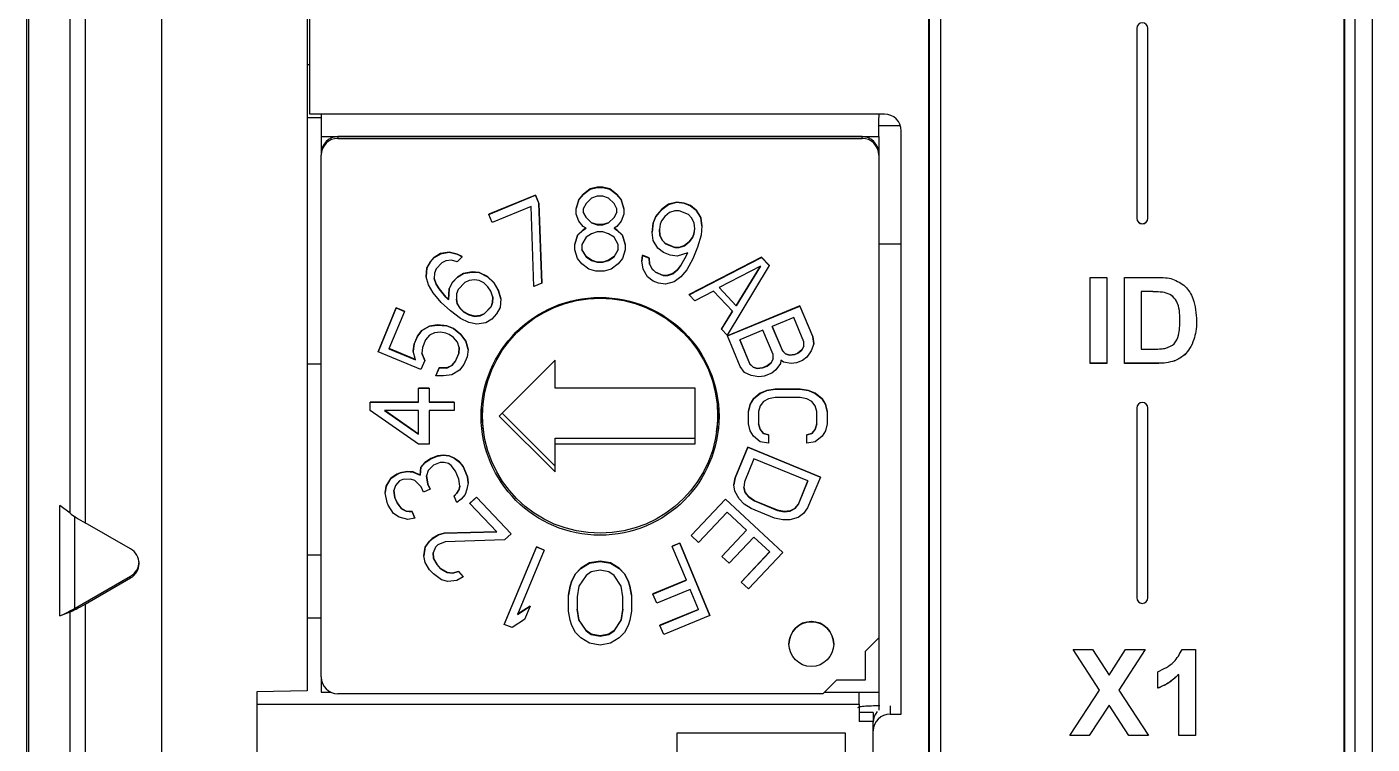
# Model space of a CAD drawing. Header units: millimetres. Extents: x 195 to 222, y 165 to 271.
# Drawn here: x 196.59 to 220.59, y 207.84 to 220.64 of the extents above; entities that cross this region are included whole.
import ezdxf

# ---------------------------------------------------------------- set-up
doc = ezdxf.new("R2010")
doc.units = ezdxf.units.MM

msp = doc.modelspace()

# ---------------------------------------------------------------- linework, layer by layer
at = {"color": 7, "linetype": 'Continuous', "lineweight": 25}
for p, q in [((196.589, 169.912), (196.589, 235.633)), ((196.617, 235.622), (196.617, 169.901)), ((197.358, 211.958), (197.358, 235.483)), ((197.63, 235.468), (197.63, 211.786)), ((198.989, 235.468), (198.989, 167.469)), ((220.289, 169.699), (220.289, 234.279)), ((220.589, 234.305), (220.589, 169.725)), ((212.682, 168.643), (212.682, 233.559)), ((212.689, 233.587), (212.689, 168.685)), ((212.889, 233.561), (212.889, 168.908)), ((220.089, 169.107), (220.089, 233.561)), ((220.096, 233.559), (220.096, 168.743)), ((201.589, 232.318), (201.589, 208.789)), ((201.639, 219.082), (201.639, 221.922)), ((216.389, 220.61), (216.389, 217.223)), ((216.589, 217.223), (216.589, 220.61)), ((201.589, 219.967), (201.639, 219.967)), ((201.589, 219.019), (201.839, 219.019)), ((211.889, 219.082), (201.639, 219.082)), ((201.839, 219.082), (201.839, 218.68)), ((211.789, 219.082), (211.789, 219.019)), ((211.789, 218.68), (211.789, 219.014)), ((201.839, 218.68), (211.789, 218.68)), ((201.839, 218.68), (201.839, 218.381)), ((211.489, 218.68), (202.139, 218.68)), ((202.139, 218.68), (202.139, 218.649)), ((202.139, 218.649), (211.489, 218.649)), ((211.489, 218.649), (211.489, 218.68)), ((211.789, 218.68), (211.789, 218.381)), ((212.189, 208.373), (212.189, 218.784)), ((201.839, 218.381), (201.839, 218.35)), ((201.839, 209.036), (201.839, 218.35)), ((211.789, 218.381), (211.789, 218.35)), ((211.789, 218.35), (211.789, 209.733)), ((206.639, 217.746), (206.514, 217.65)), ((206.514, 217.648), (206.639, 217.743)), ((206.764, 217.777), (206.639, 217.746)), ((206.639, 217.743), (206.764, 217.775)), ((206.639, 217.743), (206.639, 217.746)), ((206.764, 217.775), (206.764, 217.777)), ((206.864, 217.777), (206.764, 217.777)), ((206.764, 217.775), (206.864, 217.775)), ((206.864, 217.775), (206.864, 217.777)), ((206.989, 217.746), (206.864, 217.777)), ((206.864, 217.775), (206.989, 217.743)), ((206.989, 217.743), (206.989, 217.746)), ((207.114, 217.65), (206.989, 217.746)), ((206.989, 217.743), (207.114, 217.648)), ((205.661, 217.638), (204.829, 217.295)), ((204.829, 217.292), (205.661, 217.636)), ((205.661, 217.636), (205.661, 217.638)), ((205.722, 217.491), (205.661, 217.638)), ((205.661, 217.636), (205.722, 217.489)), ((205.722, 217.491), (205.722, 217.489)), ((205.773, 216.067), (205.722, 217.491)), ((205.722, 217.489), (205.773, 216.064)), ((206.439, 217.555), (206.389, 217.396)), ((206.389, 217.393), (206.439, 217.552)), ((206.514, 217.65), (206.439, 217.555)), ((206.439, 217.552), (206.514, 217.648)), ((206.439, 217.552), (206.439, 217.555)), ((206.514, 217.648), (206.514, 217.65)), ((206.564, 217.489), (206.514, 217.393)), ((206.664, 217.584), (206.564, 217.489)), ((206.764, 217.616), (206.664, 217.584)), ((206.864, 217.616), (206.764, 217.616)), ((206.964, 217.584), (206.864, 217.616)), ((207.064, 217.489), (206.964, 217.584)), ((207.114, 217.393), (207.064, 217.489)), ((207.114, 217.648), (207.114, 217.65)), ((207.189, 217.555), (207.114, 217.65)), ((207.114, 217.648), (207.189, 217.552)), ((207.189, 217.552), (207.189, 217.555)), ((207.239, 217.396), (207.189, 217.555)), ((207.189, 217.552), (207.239, 217.393)), ((208.034, 217.473), (207.916, 217.384)), ((207.916, 217.381), (208.034, 217.47)), ((208.186, 217.513), (208.034, 217.473)), ((208.034, 217.47), (208.186, 217.511)), ((208.034, 217.47), (208.034, 217.473)), ((208.186, 217.511), (208.186, 217.513)), ((208.314, 217.495), (208.186, 217.513)), ((208.186, 217.511), (208.314, 217.493)), ((208.314, 217.493), (208.314, 217.495)), ((208.429, 217.448), (208.314, 217.495)), ((208.314, 217.493), (208.429, 217.445)), ((208.429, 217.445), (208.429, 217.448)), ((208.532, 217.37), (208.429, 217.448)), ((208.429, 217.445), (208.532, 217.368)), ((204.829, 217.292), (204.829, 217.295)), ((204.89, 217.146), (204.829, 217.292)), ((205.583, 217.431), (204.89, 217.146)), ((205.634, 216.007), (205.583, 217.431)), ((206.389, 217.393), (206.389, 217.396)), ((206.389, 217.298), (206.389, 217.393)), ((206.439, 217.171), (206.389, 217.298)), ((206.514, 217.393), (206.514, 217.33)), ((206.564, 217.237), (206.514, 217.332)), ((206.514, 217.33), (206.564, 217.234)), ((206.564, 217.234), (206.564, 217.237)), ((206.664, 217.142), (206.564, 217.237)), ((206.564, 217.234), (206.664, 217.139)), ((207.064, 217.237), (206.964, 217.142)), ((206.964, 217.139), (207.064, 217.234)), ((207.114, 217.332), (207.064, 217.237)), ((207.064, 217.234), (207.114, 217.33)), ((207.064, 217.234), (207.064, 217.237)), ((207.114, 217.33), (207.114, 217.393)), ((207.239, 217.298), (207.189, 217.171)), ((207.239, 217.393), (207.239, 217.396)), ((207.239, 217.393), (207.239, 217.298)), ((207.808, 217.256), (207.76, 217.139)), ((207.76, 217.136), (207.808, 217.254)), ((207.916, 217.384), (207.808, 217.256)), ((207.808, 217.254), (207.916, 217.381)), ((207.808, 217.254), (207.808, 217.256)), ((207.971, 217.255), (207.912, 217.177)), ((207.916, 217.381), (207.916, 217.384)), ((208.054, 217.324), (207.971, 217.255)), ((208.148, 217.354), (208.054, 217.324)), ((208.229, 217.355), (208.148, 217.354)), ((208.391, 217.289), (208.229, 217.355)), ((208.448, 217.231), (208.391, 217.289)), ((208.493, 217.143), (208.448, 217.231)), ((208.532, 217.368), (208.532, 217.37)), ((208.611, 217.235), (208.532, 217.37)), ((208.532, 217.368), (208.611, 217.232)), ((208.611, 217.232), (208.611, 217.235)), ((208.632, 217.089), (208.611, 217.235)), ((208.611, 217.232), (208.632, 217.086)), ((206.514, 217.014), (206.414, 216.919)), ((206.414, 216.916), (206.514, 217.012)), ((206.514, 217.075), (206.439, 217.171)), ((206.564, 217.044), (206.514, 217.075)), ((206.562, 217.045), (206.514, 217.014)), ((206.514, 217.012), (206.564, 217.044)), ((206.514, 217.012), (206.514, 217.014)), ((206.664, 217.139), (206.664, 217.142)), ((206.764, 217.11), (206.664, 217.142)), ((206.664, 217.139), (206.764, 217.107)), ((206.764, 216.98), (206.664, 216.948)), ((206.764, 217.107), (206.764, 217.11)), ((206.864, 217.11), (206.764, 217.11)), ((206.764, 217.107), (206.864, 217.107)), ((206.864, 216.98), (206.764, 216.98)), ((206.964, 217.142), (206.864, 217.11)), ((206.864, 217.107), (206.964, 217.139)), ((206.864, 217.107), (206.864, 217.11)), ((206.964, 216.948), (206.864, 216.98)), ((206.964, 217.139), (206.964, 217.142)), ((207.114, 217.075), (207.064, 217.044)), ((207.064, 217.044), (207.114, 217.012)), ((207.114, 217.014), (207.066, 217.045)), ((207.189, 217.171), (207.114, 217.075)), ((207.114, 217.012), (207.114, 217.014)), ((207.214, 216.919), (207.114, 217.014)), ((207.114, 217.012), (207.214, 216.916)), ((207.76, 217.139), (207.745, 216.973)), ((207.745, 216.97), (207.76, 217.136)), ((207.745, 216.97), (207.745, 216.973)), ((207.765, 216.824), (207.745, 216.97)), ((207.76, 217.136), (207.76, 217.139)), ((207.887, 217.118), (207.874, 217.02)), ((207.883, 216.916), (207.874, 217.021)), ((207.874, 217.02), (207.883, 216.913)), ((207.912, 217.177), (207.887, 217.118)), ((208.502, 217.038), (208.489, 216.941)), ((208.489, 216.938), (208.503, 217.036)), ((208.503, 217.036), (208.493, 217.143)), ((208.632, 217.086), (208.617, 216.92)), ((208.632, 217.086), (208.632, 217.089)), ((206.414, 216.919), (206.364, 216.76)), ((206.364, 216.757), (206.414, 216.916)), ((206.364, 216.757), (206.364, 216.76)), ((206.364, 216.662), (206.364, 216.757)), ((206.414, 216.916), (206.414, 216.919)), ((206.564, 216.885), (206.489, 216.757)), ((206.489, 216.757), (206.489, 216.662)), ((206.664, 216.948), (206.564, 216.885)), ((207.064, 216.885), (206.964, 216.948)), ((207.139, 216.757), (207.064, 216.885)), ((207.139, 216.662), (207.139, 216.757)), ((207.214, 216.916), (207.214, 216.919)), ((207.264, 216.76), (207.214, 216.919)), ((207.214, 216.916), (207.264, 216.757)), ((207.264, 216.757), (207.264, 216.76)), ((207.264, 216.757), (207.264, 216.662)), ((207.844, 216.688), (207.765, 216.824)), ((207.883, 216.913), (207.883, 216.916)), ((207.928, 216.828), (207.883, 216.916)), ((207.883, 216.913), (207.928, 216.826)), ((207.928, 216.826), (207.928, 216.828)), ((207.985, 216.77), (207.928, 216.828)), ((207.928, 216.826), (207.985, 216.768)), ((207.985, 216.768), (207.985, 216.77)), ((208.147, 216.704), (207.985, 216.77)), ((207.985, 216.768), (208.147, 216.701)), ((208.322, 216.735), (208.228, 216.704)), ((208.228, 216.702), (208.322, 216.732)), ((208.405, 216.804), (208.322, 216.735)), ((208.322, 216.732), (208.405, 216.801)), ((208.322, 216.732), (208.322, 216.735)), ((208.465, 216.882), (208.405, 216.804)), ((208.405, 216.801), (208.465, 216.88)), ((208.405, 216.801), (208.405, 216.804)), ((208.489, 216.941), (208.465, 216.882)), ((208.465, 216.88), (208.489, 216.938)), ((208.465, 216.882), (208.465, 216.88)), ((208.489, 216.938), (208.489, 216.941)), ((208.617, 216.92), (208.554, 216.705)), ((203.857, 216.523), (203.788, 216.45)), ((203.788, 216.447), (203.857, 216.52)), ((203.966, 216.592), (203.857, 216.523)), ((203.857, 216.52), (203.966, 216.589)), ((203.857, 216.52), (203.857, 216.523)), ((204.121, 216.617), (203.966, 216.592)), ((203.966, 216.589), (204.121, 216.615)), ((203.966, 216.589), (203.966, 216.592)), ((204.121, 216.615), (204.121, 216.617)), ((204.265, 216.585), (204.121, 216.617)), ((204.121, 216.615), (204.265, 216.582)), ((204.265, 216.582), (204.265, 216.585)), ((204.352, 216.538), (204.265, 216.585)), ((204.265, 216.582), (204.352, 216.535)), ((204.352, 216.535), (204.267, 216.444)), ((204.352, 216.535), (204.352, 216.538)), ((206.414, 216.503), (206.364, 216.662)), ((206.489, 216.408), (206.414, 216.503)), ((206.564, 216.538), (206.489, 216.665)), ((206.489, 216.662), (206.564, 216.535)), ((206.564, 216.535), (206.564, 216.538)), ((206.664, 216.474), (206.564, 216.538)), ((206.564, 216.535), (206.664, 216.471)), ((207.064, 216.538), (206.964, 216.474)), ((206.964, 216.471), (207.064, 216.535)), ((207.139, 216.665), (207.064, 216.538)), ((207.064, 216.535), (207.139, 216.662)), ((207.064, 216.535), (207.064, 216.538)), ((207.214, 216.503), (207.139, 216.408)), ((207.264, 216.662), (207.214, 216.503)), ((207.574, 216.562), (207.56, 216.464)), ((207.56, 216.461), (207.574, 216.559)), ((207.574, 216.562), (207.574, 216.559)), ((207.689, 216.514), (207.574, 216.562)), ((207.574, 216.559), (207.689, 216.511)), ((207.689, 216.511), (207.689, 216.514)), ((207.699, 216.407), (207.689, 216.514)), ((207.689, 216.511), (207.699, 216.404)), ((207.947, 216.611), (207.844, 216.688)), ((208.063, 216.564), (207.947, 216.611)), ((208.19, 216.545), (208.063, 216.564)), ((208.147, 216.701), (208.147, 216.704)), ((208.228, 216.704), (208.147, 216.704)), ((208.147, 216.701), (208.228, 216.702)), ((208.378, 216.606), (208.19, 216.545)), ((208.228, 216.702), (208.228, 216.704)), ((208.353, 216.55), (208.257, 216.383)), ((208.257, 216.38), (208.353, 216.547)), ((208.353, 216.547), (208.378, 216.606)), ((208.377, 216.605), (208.353, 216.55)), ((208.353, 216.547), (208.353, 216.55)), ((208.469, 216.499), (208.36, 216.303)), ((209.698, 216.527), (208.406, 215.86)), ((208.406, 215.858), (209.698, 216.525)), ((208.554, 216.705), (208.469, 216.499)), ((209.698, 216.525), (209.698, 216.527)), ((209.834, 216.383), (209.698, 216.527)), ((209.698, 216.525), (209.834, 216.381)), ((203.726, 216.337), (203.711, 216.181)), ((203.711, 216.179), (203.726, 216.335)), ((203.788, 216.45), (203.726, 216.337)), ((203.726, 216.335), (203.788, 216.447)), ((203.726, 216.335), (203.726, 216.337)), ((203.788, 216.447), (203.788, 216.45)), ((203.86, 216.244), (203.855, 216.146)), ((203.888, 216.32), (203.86, 216.244)), ((203.99, 216.43), (203.888, 216.32)), ((204.065, 216.462), (203.99, 216.43)), ((204.163, 216.473), (204.065, 216.462)), ((204.267, 216.444), (204.163, 216.473)), ((204.378, 216.24), (204.27, 216.171)), ((204.534, 216.266), (204.378, 216.24)), ((204.378, 216.238), (204.534, 216.263)), ((204.378, 216.238), (204.378, 216.24)), ((204.534, 216.263), (204.534, 216.266)), ((204.655, 216.255), (204.534, 216.266)), ((204.534, 216.263), (204.655, 216.253)), ((204.655, 216.255), (204.655, 216.253)), ((204.806, 216.183), (204.655, 216.255)), ((204.655, 216.253), (204.806, 216.18)), ((206.614, 216.312), (206.489, 216.408)), ((206.739, 216.281), (206.614, 216.312)), ((206.664, 216.471), (206.664, 216.474)), ((206.764, 216.442), (206.664, 216.474)), ((206.664, 216.471), (206.764, 216.44)), ((206.889, 216.281), (206.739, 216.281)), ((206.764, 216.442), (206.764, 216.44)), ((206.864, 216.442), (206.764, 216.442)), ((206.764, 216.44), (206.864, 216.44)), ((206.964, 216.474), (206.864, 216.442)), ((206.864, 216.44), (206.964, 216.471)), ((206.864, 216.44), (206.864, 216.442)), ((207.014, 216.312), (206.889, 216.281)), ((206.964, 216.471), (206.964, 216.474)), ((207.139, 216.408), (207.014, 216.312)), ((207.56, 216.461), (207.56, 216.464)), ((207.581, 216.315), (207.56, 216.461)), ((207.659, 216.18), (207.581, 216.315)), ((207.699, 216.404), (207.699, 216.407)), ((207.744, 216.319), (207.699, 216.407)), ((207.699, 216.404), (207.744, 216.317)), ((207.744, 216.317), (207.744, 216.319)), ((207.801, 216.261), (207.744, 216.319)), ((207.744, 216.317), (207.801, 216.259)), ((207.801, 216.259), (207.801, 216.261)), ((207.939, 216.204), (207.801, 216.261)), ((207.801, 216.259), (207.939, 216.202)), ((208.197, 216.304), (208.114, 216.235)), ((208.114, 216.233), (208.197, 216.302)), ((208.257, 216.383), (208.197, 216.304)), ((208.197, 216.302), (208.257, 216.38)), ((208.197, 216.302), (208.197, 216.304)), ((208.36, 216.303), (208.253, 216.175)), ((208.257, 216.38), (208.257, 216.383)), ((209.679, 216.371), (208.94, 215.985)), ((209.834, 216.381), (209.085, 215.138)), ((209.246, 215.661), (209.679, 216.371)), ((209.677, 216.37), (209.246, 215.663)), ((209.834, 216.383), (209.834, 216.381)), ((203.711, 216.179), (203.711, 216.181)), ((203.752, 216.037), (203.711, 216.179)), ((203.835, 215.892), (203.752, 216.037)), ((203.891, 216.047), (203.855, 216.149)), ((203.855, 216.146), (203.891, 216.045)), ((203.891, 216.045), (203.891, 216.047)), ((203.943, 215.964), (203.891, 216.047)), ((203.891, 216.045), (203.943, 215.961)), ((204.184, 216.08), (204.122, 215.968)), ((204.122, 215.965), (204.184, 216.078)), ((204.27, 216.171), (204.184, 216.08)), ((204.184, 216.078), (204.27, 216.169)), ((204.184, 216.078), (204.184, 216.08)), ((204.27, 216.169), (204.378, 216.238)), ((204.27, 216.169), (204.27, 216.171)), ((204.403, 216.078), (204.284, 215.951)), ((204.478, 216.111), (204.403, 216.078)), ((204.576, 216.122), (204.478, 216.111)), ((204.656, 216.115), (204.576, 216.122)), ((204.743, 216.068), (204.656, 216.115)), ((204.813, 216.002), (204.743, 216.068)), ((204.806, 216.18), (204.806, 216.183)), ((204.922, 216.074), (204.806, 216.183)), ((204.806, 216.18), (204.922, 216.072)), ((204.866, 215.919), (204.813, 216.002)), ((204.922, 216.072), (204.922, 216.074)), ((205.004, 215.929), (204.922, 216.074)), ((204.922, 216.072), (205.004, 215.926)), ((205.773, 216.064), (205.634, 216.007)), ((205.773, 216.064), (205.773, 216.067)), ((207.763, 216.102), (207.659, 216.18)), ((207.855, 216.064), (207.763, 216.102)), ((207.983, 216.046), (207.855, 216.064)), ((208.021, 216.205), (207.939, 216.204)), ((207.939, 216.202), (207.939, 216.204)), ((207.939, 216.202), (208.021, 216.202)), ((208.135, 216.087), (207.983, 216.046)), ((208.114, 216.235), (208.021, 216.205)), ((208.021, 216.202), (208.114, 216.233)), ((208.021, 216.202), (208.021, 216.205)), ((208.114, 216.233), (208.114, 216.235)), ((208.253, 216.175), (208.135, 216.087)), ((215.56, 216.168), (215.857, 216.168)), ((215.56, 214.633), (215.56, 216.168)), ((215.857, 216.168), (215.857, 214.633)), ((216.173, 216.168), (216.738, 216.168)), ((216.173, 214.633), (216.173, 216.168)), ((203.981, 215.722), (203.835, 215.892)), ((203.943, 215.961), (203.943, 215.964)), ((204.066, 215.815), (203.943, 215.964)), ((203.943, 215.961), (204.066, 215.813)), ((204.066, 215.813), (204.066, 215.815)), ((204.113, 215.772), (204.066, 215.815)), ((204.066, 215.813), (204.113, 215.769)), ((204.122, 215.968), (204.113, 215.772)), ((204.113, 215.769), (204.122, 215.965)), ((204.113, 215.769), (204.113, 215.772)), ((204.122, 215.965), (204.122, 215.968)), ((204.256, 215.875), (204.251, 215.777)), ((204.263, 215.699), (204.251, 215.779)), ((204.251, 215.777), (204.263, 215.697)), ((204.284, 215.951), (204.256, 215.875)), ((204.902, 215.817), (204.866, 215.919)), ((204.902, 215.818), (204.897, 215.722)), ((204.897, 215.719), (204.902, 215.817)), ((205.004, 215.926), (205.004, 215.929)), ((205.046, 215.788), (205.004, 215.929)), ((205.004, 215.926), (205.046, 215.785)), ((205.046, 215.785), (205.03, 215.629)), ((205.046, 215.785), (205.046, 215.788)), ((208.406, 215.858), (208.406, 215.86)), ((208.508, 215.75), (208.406, 215.858)), ((208.836, 215.922), (208.508, 215.75)), ((209.176, 215.562), (208.836, 215.922)), ((208.94, 215.985), (209.246, 215.661)), ((209.246, 215.663), (208.942, 215.986)), ((216.616, 215.913), (216.469, 215.913)), ((216.616, 215.913), (216.469, 215.913)), ((216.469, 215.913), (216.469, 215.913)), ((216.469, 215.913), (216.469, 214.889)), ((216.616, 215.913), (216.616, 215.913)), ((216.884, 215.899), (216.884, 215.898)), ((203.179, 215.624), (202.854, 214.842)), ((202.854, 214.839), (203.179, 215.622)), ((203.326, 215.561), (203.049, 214.894)), ((203.179, 215.622), (203.179, 215.624)), ((203.326, 215.563), (203.179, 215.624)), ((203.179, 215.622), (203.326, 215.561)), ((203.326, 215.561), (203.326, 215.563)), ((204.144, 215.57), (203.981, 215.722)), ((204.324, 215.436), (204.144, 215.57)), ((204.263, 215.697), (204.263, 215.699)), ((204.316, 215.616), (204.263, 215.699)), ((204.263, 215.697), (204.316, 215.613)), ((204.316, 215.613), (204.316, 215.616)), ((204.386, 215.551), (204.316, 215.616)), ((204.316, 215.613), (204.386, 215.548)), ((204.386, 215.548), (204.386, 215.551)), ((204.473, 215.504), (204.386, 215.551)), ((204.386, 215.548), (204.473, 215.501)), ((204.869, 215.646), (204.749, 215.519)), ((204.749, 215.516), (204.869, 215.643)), ((204.897, 215.722), (204.869, 215.646)), ((204.869, 215.643), (204.897, 215.719)), ((204.869, 215.643), (204.869, 215.646)), ((204.897, 215.719), (204.897, 215.722)), ((205.03, 215.629), (204.968, 215.516)), ((209.175, 215.563), (208.983, 215.248)), ((208.983, 215.246), (209.176, 215.562)), ((210.38, 215.659), (209.087, 215.125)), ((209.087, 215.123), (210.38, 215.657)), ((209.246, 215.661), (209.246, 215.663)), ((210.38, 215.657), (210.38, 215.659)), ((210.608, 215.112), (210.38, 215.659)), ((210.38, 215.657), (210.608, 215.109)), ((203.77, 215.3), (203.633, 215.221)), ((203.633, 215.219), (203.77, 215.297)), ((203.916, 215.32), (203.77, 215.3)), ((203.77, 215.297), (203.916, 215.317)), ((203.77, 215.297), (203.77, 215.3)), ((203.916, 215.317), (203.916, 215.32)), ((204.083, 215.305), (203.916, 215.32)), ((203.916, 215.317), (204.083, 215.303)), ((204.083, 215.303), (204.083, 215.305)), ((204.201, 215.257), (204.083, 215.305)), ((204.083, 215.303), (204.201, 215.254)), ((204.474, 215.363), (204.324, 215.436)), ((204.473, 215.501), (204.473, 215.504)), ((204.577, 215.475), (204.473, 215.504)), ((204.473, 215.501), (204.577, 215.472)), ((204.619, 215.331), (204.474, 215.363)), ((204.675, 215.486), (204.577, 215.475)), ((204.577, 215.472), (204.675, 215.483)), ((204.577, 215.472), (204.577, 215.475)), ((204.774, 215.356), (204.619, 215.331)), ((204.749, 215.519), (204.675, 215.486)), ((204.675, 215.483), (204.749, 215.516)), ((204.675, 215.483), (204.675, 215.486)), ((204.749, 215.516), (204.749, 215.519)), ((204.883, 215.425), (204.774, 215.356)), ((204.968, 215.516), (204.883, 215.425)), ((210.272, 215.452), (209.887, 215.293)), ((209.887, 215.293), (210.067, 214.859)), ((210.067, 214.862), (209.888, 215.293)), ((210.452, 215.018), (210.272, 215.452)), ((217.161, 215.401), (217.161, 215.4)), ((203.556, 215.118), (203.499, 214.98)), ((203.499, 214.978), (203.556, 215.116)), ((203.633, 215.221), (203.556, 215.118)), ((203.556, 215.116), (203.633, 215.219)), ((203.556, 215.116), (203.556, 215.118)), ((203.633, 215.219), (203.633, 215.221)), ((203.703, 215.055), (203.646, 214.917)), ((203.771, 215.135), (203.703, 215.055)), ((203.859, 215.179), (203.771, 215.135)), ((203.966, 215.189), (203.859, 215.179)), ((204.064, 215.175), (203.966, 215.189)), ((204.123, 215.151), (204.064, 215.175)), ((204.202, 215.092), (204.123, 215.151)), ((204.201, 215.254), (204.201, 215.257)), ((204.329, 215.15), (204.201, 215.257)), ((204.201, 215.254), (204.329, 215.147)), ((204.272, 215.009), (204.202, 215.092)), ((204.329, 215.147), (204.329, 215.15)), ((204.418, 215.032), (204.329, 215.15)), ((204.329, 215.147), (204.418, 215.029)), ((208.983, 215.246), (208.983, 215.248)), ((209.085, 215.138), (208.983, 215.246)), ((209.087, 215.123), (209.087, 215.125)), ((209.314, 214.575), (209.087, 215.123)), ((209.721, 215.224), (209.309, 215.054)), ((209.309, 215.054), (209.489, 214.621)), ((209.489, 214.623), (209.31, 215.054)), ((209.902, 214.791), (209.721, 215.224)), ((210.608, 215.109), (210.608, 215.112)), ((210.628, 214.986), (210.608, 215.112)), ((210.608, 215.109), (210.628, 214.984)), ((217.41, 215.06), (217.41, 215.059)), ((202.854, 214.839), (202.854, 214.842)), ((203.62, 214.523), (202.854, 214.839)), ((203.049, 214.894), (203.521, 214.699)), ((203.52, 214.702), (203.05, 214.896)), ((203.499, 214.98), (203.48, 214.853)), ((203.48, 214.85), (203.499, 214.978)), ((203.48, 214.85), (203.48, 214.853)), ((203.521, 214.699), (203.48, 214.85)), ((203.499, 214.978), (203.499, 214.98)), ((203.646, 214.917), (203.637, 214.813)), ((203.687, 214.687), (203.637, 214.815)), ((203.637, 214.813), (203.687, 214.684)), ((204.293, 214.814), (204.236, 214.676)), ((204.236, 214.673), (204.293, 214.812)), ((204.302, 214.916), (204.272, 215.009)), ((204.293, 214.812), (204.302, 214.916)), ((204.302, 214.916), (204.293, 214.814)), ((204.293, 214.812), (204.293, 214.814)), ((204.418, 215.029), (204.418, 215.032)), ((204.459, 214.881), (204.418, 215.032)), ((204.418, 215.029), (204.459, 214.878)), ((204.459, 214.878), (204.441, 214.751)), ((204.459, 214.878), (204.459, 214.881)), ((210.067, 214.859), (210.067, 214.862)), ((210.123, 214.805), (210.067, 214.862)), ((210.067, 214.859), (210.123, 214.802)), ((210.123, 214.802), (210.123, 214.805)), ((210.197, 214.782), (210.123, 214.805)), ((210.123, 214.802), (210.197, 214.779)), ((210.344, 214.816), (210.289, 214.793)), ((210.289, 214.79), (210.344, 214.813)), ((210.417, 214.872), (210.344, 214.816)), ((210.344, 214.813), (210.417, 214.87)), ((210.344, 214.813), (210.344, 214.816)), ((210.453, 214.941), (210.417, 214.872)), ((210.417, 214.87), (210.453, 214.938)), ((210.417, 214.87), (210.417, 214.872)), ((210.453, 214.938), (210.452, 215.018)), ((210.583, 214.858), (210.501, 214.744)), ((210.628, 214.984), (210.583, 214.858)), ((210.628, 214.984), (210.628, 214.986)), ((216.469, 214.889), (216.713, 214.889)), ((201.839, 214.619), (201.589, 214.619)), ((203.687, 214.684), (203.62, 214.523)), ((203.687, 214.687), (203.687, 214.684)), ((204.168, 214.596), (204.08, 214.552)), ((204.08, 214.549), (204.168, 214.594)), ((204.236, 214.676), (204.168, 214.596)), ((204.168, 214.594), (204.236, 214.673)), ((204.168, 214.594), (204.168, 214.596)), ((204.236, 214.673), (204.236, 214.676)), ((204.383, 214.613), (204.306, 214.51)), ((204.441, 214.751), (204.383, 214.613)), ((206.014, 214.689), (205.014, 213.693)), ((206.014, 214.191), (206.014, 214.689)), ((209.389, 214.472), (209.314, 214.575)), ((209.489, 214.621), (209.489, 214.623)), ((209.545, 214.566), (209.489, 214.623)), ((209.489, 214.621), (209.545, 214.563)), ((209.545, 214.563), (209.545, 214.566)), ((209.619, 214.543), (209.545, 214.566)), ((209.545, 214.563), (209.619, 214.541)), ((209.794, 214.588), (209.711, 214.554)), ((209.711, 214.552), (209.794, 214.586)), ((209.867, 214.645), (209.794, 214.588)), ((209.794, 214.586), (209.867, 214.643)), ((209.794, 214.588), (209.794, 214.586)), ((209.903, 214.714), (209.867, 214.645)), ((209.867, 214.643), (209.903, 214.711)), ((209.867, 214.643), (209.867, 214.645)), ((209.903, 214.711), (209.902, 214.791)), ((210.033, 214.631), (209.951, 214.517)), ((210.041, 214.688), (210.033, 214.631)), ((210.088, 214.654), (210.041, 214.688)), ((210.226, 214.631), (210.088, 214.654)), ((210.289, 214.793), (210.197, 214.782)), ((210.197, 214.779), (210.289, 214.79)), ((210.197, 214.779), (210.197, 214.782)), ((210.318, 214.642), (210.226, 214.631)), ((210.289, 214.79), (210.289, 214.793)), ((210.428, 214.687), (210.318, 214.642)), ((210.501, 214.744), (210.428, 214.687)), ((215.857, 214.634), (215.56, 214.634)), ((215.857, 214.633), (215.56, 214.633)), ((216.755, 214.634), (216.173, 214.634)), ((216.755, 214.633), (216.173, 214.633)), ((216.755, 214.634), (216.755, 214.633)), ((217.028, 214.667), (217.028, 214.666)), ((217.246, 214.789), (217.246, 214.788)), ((203.943, 214.554), (203.886, 214.416)), ((203.886, 214.413), (203.943, 214.552)), ((203.886, 214.413), (203.886, 214.416)), ((204.023, 214.411), (203.886, 214.413)), ((203.943, 214.552), (203.943, 214.554)), ((204.08, 214.552), (203.943, 214.554)), ((203.943, 214.552), (204.08, 214.549)), ((204.169, 214.431), (204.023, 214.411)), ((204.08, 214.549), (204.08, 214.552)), ((204.306, 214.51), (204.169, 214.431)), ((209.51, 214.415), (209.389, 214.472)), ((209.648, 214.392), (209.51, 214.415)), ((209.711, 214.554), (209.619, 214.543)), ((209.619, 214.541), (209.711, 214.552)), ((209.619, 214.541), (209.619, 214.543)), ((209.74, 214.404), (209.648, 214.392)), ((209.711, 214.552), (209.711, 214.554)), ((209.878, 214.46), (209.74, 214.404)), ((209.951, 214.517), (209.878, 214.46)), ((203.576, 214.189), (203.576, 214.191)), ((203.767, 214.191), (203.576, 214.191)), ((203.576, 213.94), (203.576, 214.189)), ((203.576, 214.189), (203.767, 214.189)), ((203.767, 214.189), (203.767, 214.191)), ((203.767, 214.189), (203.767, 213.94)), ((208.514, 214.191), (206.014, 214.191)), ((208.514, 213.195), (208.514, 214.191)), ((209.672, 214.101), (209.553, 214.002)), ((209.553, 213.999), (209.672, 214.098)), ((209.792, 214.15), (209.672, 214.101)), ((209.672, 214.098), (209.792, 214.147)), ((209.672, 214.098), (209.672, 214.101)), ((209.94, 214.175), (209.792, 214.15)), ((209.792, 214.147), (209.94, 214.172)), ((209.792, 214.147), (209.792, 214.15)), ((209.94, 214.172), (209.94, 214.175)), ((210.387, 214.175), (209.94, 214.175)), ((209.94, 214.172), (210.387, 214.172)), ((210.387, 214.172), (210.387, 214.175)), ((210.536, 214.15), (210.387, 214.175)), ((210.387, 214.172), (210.536, 214.147)), ((210.536, 214.147), (210.536, 214.15)), ((210.655, 214.101), (210.536, 214.15)), ((210.536, 214.147), (210.655, 214.098)), ((210.655, 214.098), (210.655, 214.101)), ((210.775, 214.002), (210.655, 214.101)), ((210.655, 214.098), (210.775, 213.999)), ((202.714, 213.94), (202.714, 213.942)), ((203.576, 213.942), (202.714, 213.942)), ((202.714, 213.79), (202.714, 213.94)), ((202.714, 213.94), (203.576, 213.94)), ((204.214, 213.942), (203.767, 213.942)), ((203.767, 213.94), (204.214, 213.94)), ((204.214, 213.94), (204.214, 213.942)), ((204.214, 213.94), (204.214, 213.79)), ((204.714, 213.844), (204.714, 213.693)), ((208.914, 213.693), (208.914, 213.844)), ((209.494, 213.903), (209.464, 213.78)), ((209.464, 213.777), (209.494, 213.9)), ((209.553, 214.002), (209.494, 213.903)), ((209.494, 213.9), (209.553, 213.999)), ((209.494, 213.9), (209.494, 213.903)), ((209.553, 213.999), (209.553, 214.002)), ((209.672, 213.876), (209.643, 213.777)), ((209.732, 213.95), (209.672, 213.876)), ((209.821, 213.999), (209.732, 213.95)), ((209.94, 214.024), (209.821, 213.999)), ((210.387, 214.024), (209.94, 214.024)), ((210.506, 213.999), (210.387, 214.024)), ((210.596, 213.95), (210.506, 213.999)), ((210.655, 213.876), (210.596, 213.95)), ((210.685, 213.777), (210.655, 213.876)), ((210.775, 213.999), (210.775, 214.002)), ((210.834, 213.903), (210.775, 214.002)), ((210.775, 213.999), (210.834, 213.9)), ((210.834, 213.9), (210.834, 213.903)), ((210.864, 213.78), (210.834, 213.903)), ((210.834, 213.9), (210.864, 213.777)), ((203.576, 213.192), (202.714, 213.79)), ((202.969, 213.79), (203.576, 213.367)), ((203.576, 213.79), (202.969, 213.79)), ((203.576, 213.369), (202.973, 213.79)), ((203.576, 213.367), (203.576, 213.79)), ((204.214, 213.79), (203.767, 213.79)), ((203.767, 213.79), (203.767, 213.192)), ((204.69, 213.767), (204.733, 213.413)), ((205.014, 213.693), (206.014, 212.697)), ((205.066, 213.745), (206.014, 212.801)), ((208.895, 213.413), (208.938, 213.767)), ((209.464, 213.777), (209.464, 213.78)), ((209.464, 213.555), (209.464, 213.777)), ((209.643, 213.777), (209.643, 213.555)), ((210.685, 213.555), (210.685, 213.777)), ((210.864, 213.777), (210.864, 213.78)), ((210.864, 213.777), (210.864, 213.555)), ((216.389, 213.836), (216.389, 210.449)), ((216.589, 210.449), (216.589, 213.836)), ((209.494, 213.431), (209.464, 213.555)), ((209.553, 213.332), (209.494, 213.431)), ((209.672, 213.458), (209.643, 213.557)), ((209.643, 213.555), (209.672, 213.456)), ((209.672, 213.456), (209.672, 213.458)), ((209.732, 213.384), (209.672, 213.458)), ((209.672, 213.456), (209.732, 213.382)), ((209.732, 213.382), (209.732, 213.384)), ((209.821, 213.36), (209.732, 213.384)), ((209.732, 213.382), (209.821, 213.357)), ((210.596, 213.384), (210.506, 213.36)), ((210.506, 213.357), (210.596, 213.382)), ((210.655, 213.458), (210.596, 213.384)), ((210.596, 213.382), (210.655, 213.456)), ((210.596, 213.382), (210.596, 213.384)), ((210.685, 213.557), (210.655, 213.458)), ((210.655, 213.456), (210.685, 213.555)), ((210.655, 213.456), (210.655, 213.458)), ((210.834, 213.431), (210.775, 213.332)), ((210.864, 213.555), (210.834, 213.431)), ((203.767, 213.192), (203.576, 213.192)), ((206.014, 213.195), (206.014, 213.3)), ((206.014, 213.3), (208.514, 213.3)), ((206.014, 212.697), (206.014, 213.195)), ((206.014, 213.195), (208.514, 213.195)), ((209.452, 213.139), (209.224, 212.592)), ((209.224, 212.589), (209.452, 213.137)), ((209.452, 213.137), (209.452, 213.139)), ((210.745, 212.605), (209.452, 213.139)), ((209.452, 213.137), (210.745, 212.603)), ((209.672, 213.234), (209.553, 213.332)), ((209.821, 213.209), (209.672, 213.234)), ((209.821, 213.357), (209.821, 213.36)), ((209.821, 213.357), (209.821, 213.209)), ((210.506, 213.357), (210.506, 213.36)), ((210.506, 213.209), (210.506, 213.357)), ((210.655, 213.234), (210.506, 213.209)), ((210.775, 213.332), (210.655, 213.234)), ((203.797, 212.934), (203.689, 212.862)), ((203.689, 212.859), (203.797, 212.931)), ((203.915, 212.982), (203.797, 212.934)), ((203.797, 212.931), (203.915, 212.98)), ((203.797, 212.931), (203.797, 212.934)), ((204.013, 212.996), (203.915, 212.982)), ((203.915, 212.98), (204.013, 212.993)), ((203.915, 212.98), (203.915, 212.982)), ((204.013, 212.993), (204.013, 212.996)), ((204.121, 212.986), (204.013, 212.996)), ((204.013, 212.993), (204.121, 212.984)), ((204.121, 212.986), (204.121, 212.984)), ((204.209, 212.942), (204.121, 212.986)), ((204.121, 212.984), (204.209, 212.939)), ((204.209, 212.939), (204.209, 212.942)), ((204.306, 212.874), (204.209, 212.942)), ((204.209, 212.939), (204.306, 212.871)), ((209.56, 212.932), (209.389, 212.521)), ((210.523, 212.534), (209.56, 212.932)), ((203.188, 212.655), (203.079, 212.583)), ((203.079, 212.581), (203.188, 212.652)), ((203.247, 212.679), (203.188, 212.655)), ((203.188, 212.652), (203.247, 212.677)), ((203.188, 212.652), (203.188, 212.655)), ((203.374, 212.705), (203.247, 212.679)), ((203.247, 212.677), (203.374, 212.702)), ((203.247, 212.677), (203.247, 212.679)), ((203.374, 212.702), (203.374, 212.705)), ((203.482, 212.696), (203.374, 212.705)), ((203.374, 212.702), (203.482, 212.693)), ((203.482, 212.693), (203.482, 212.696)), ((203.608, 212.64), (203.482, 212.696)), ((203.482, 212.693), (203.608, 212.637)), ((203.62, 212.779), (203.608, 212.64)), ((203.608, 212.637), (203.62, 212.777)), ((203.689, 212.862), (203.62, 212.779)), ((203.62, 212.777), (203.689, 212.859)), ((203.62, 212.777), (203.62, 212.779)), ((203.689, 212.859), (203.689, 212.862)), ((203.746, 212.721), (203.716, 212.628)), ((203.845, 212.816), (203.746, 212.721)), ((203.963, 212.865), (203.845, 212.816)), ((204.032, 212.866), (203.963, 212.865)), ((204.11, 212.844), (204.032, 212.866)), ((204.158, 212.81), (204.11, 212.844)), ((204.236, 212.707), (204.158, 212.81)), ((204.293, 212.569), (204.236, 212.707)), ((204.306, 212.871), (204.306, 212.874)), ((204.374, 212.794), (204.306, 212.874)), ((204.306, 212.871), (204.374, 212.791)), ((204.374, 212.791), (204.374, 212.794)), ((204.45, 212.61), (204.374, 212.794)), ((204.374, 212.791), (204.45, 212.607)), ((203, 212.443), (202.979, 212.326)), ((202.979, 212.324), (203, 212.44)), ((203.079, 212.583), (203, 212.443)), ((203, 212.44), (203.079, 212.581)), ((203, 212.44), (203, 212.443)), ((203.079, 212.581), (203.079, 212.583)), ((203.166, 212.455), (203.136, 212.362)), ((203.236, 212.537), (203.166, 212.455)), ((203.294, 212.562), (203.236, 212.537)), ((203.432, 212.564), (203.294, 212.562)), ((203.51, 212.543), (203.432, 212.564)), ((203.626, 212.429), (203.51, 212.543)), ((203.608, 212.637), (203.608, 212.64)), ((203.664, 212.337), (203.626, 212.429)), ((203.744, 212.48), (203.716, 212.629)), ((203.716, 212.628), (203.744, 212.478)), ((203.744, 212.478), (203.744, 212.48)), ((203.782, 212.388), (203.744, 212.48)), ((203.744, 212.478), (203.782, 212.386)), ((204.311, 212.442), (204.293, 212.569)), ((204.311, 212.444), (204.301, 212.387)), ((204.301, 212.384), (204.311, 212.442)), ((204.459, 212.503), (204.438, 212.387)), ((204.45, 212.607), (204.45, 212.61)), ((204.459, 212.506), (204.45, 212.61)), ((204.45, 212.607), (204.459, 212.503)), ((204.459, 212.503), (204.459, 212.506)), ((209.224, 212.592), (209.204, 212.466)), ((209.204, 212.464), (209.224, 212.589)), ((209.204, 212.464), (209.204, 212.466)), ((209.221, 212.35), (209.204, 212.464)), ((209.224, 212.589), (209.224, 212.592)), ((209.389, 212.521), (209.379, 212.418)), ((209.405, 212.33), (209.379, 212.42)), ((209.379, 212.418), (209.405, 212.327)), ((210.353, 212.123), (210.523, 212.534)), ((210.522, 212.534), (210.353, 212.126)), ((210.745, 212.603), (210.518, 212.055)), ((210.745, 212.603), (210.745, 212.605)), ((202.979, 212.324), (202.979, 212.326)), ((203.016, 212.15), (202.979, 212.324)), ((203.136, 212.362), (203.154, 212.234)), ((203.154, 212.237), (203.136, 212.362)), ((203.154, 212.234), (203.154, 212.237)), ((203.193, 212.145), (203.154, 212.237)), ((203.154, 212.234), (203.193, 212.142)), ((203.782, 212.386), (203.664, 212.337)), ((203.782, 212.386), (203.782, 212.388)), ((204.261, 212.316), (204.212, 212.269)), ((204.212, 212.266), (204.261, 212.314)), ((204.212, 212.266), (204.212, 212.269)), ((204.26, 212.151), (204.212, 212.266)), ((204.339, 212.211), (204.26, 212.151)), ((204.301, 212.387), (204.261, 212.316)), ((204.261, 212.314), (204.301, 212.384)), ((204.261, 212.314), (204.261, 212.316)), ((204.301, 212.384), (204.301, 212.387)), ((204.408, 212.293), (204.339, 212.211)), ((204.438, 212.387), (204.408, 212.293)), ((204.611, 212.247), (204.494, 212.138)), ((204.494, 212.135), (204.611, 212.244)), ((204.611, 212.244), (204.611, 212.247)), ((205.227, 211.593), (204.611, 212.247)), ((204.611, 212.244), (205.227, 211.59)), ((209.052, 212.212), (208.442, 211.563)), ((208.442, 211.561), (209.052, 212.209)), ((209.052, 212.209), (209.052, 212.212)), ((210.074, 211.258), (209.052, 212.212)), ((209.052, 212.209), (210.074, 211.256)), ((209.294, 212.213), (209.221, 212.35)), ((209.385, 212.122), (209.294, 212.213)), ((209.405, 212.327), (209.405, 212.33)), ((209.469, 212.25), (209.405, 212.33)), ((209.405, 212.327), (209.469, 212.247)), ((209.469, 212.247), (209.469, 212.25)), ((209.57, 212.182), (209.469, 212.25)), ((209.469, 212.247), (209.57, 212.179)), ((209.57, 212.179), (209.57, 212.182)), ((209.982, 212.011), (209.57, 212.182)), ((209.57, 212.179), (209.982, 212.009)), ((197.358, 211.958), (197.175, 212.098)), ((197.175, 210.126), (197.175, 212.098)), ((203.036, 212.104), (203.016, 212.15)), ((203.132, 211.956), (203.036, 212.104)), ((203.229, 211.888), (203.132, 211.956)), ((203.193, 212.142), (203.193, 212.145)), ((203.27, 212.042), (203.193, 212.145)), ((203.193, 212.142), (203.27, 212.039)), ((203.27, 212.039), (203.27, 212.042)), ((203.358, 211.997), (203.27, 212.042)), ((203.27, 212.039), (203.358, 211.995)), ((203.358, 211.995), (203.358, 211.997)), ((203.465, 211.988), (203.358, 211.997)), ((203.358, 211.995), (203.465, 211.985)), ((203.465, 211.985), (203.465, 211.988)), ((203.513, 211.873), (203.465, 211.988)), ((203.465, 211.985), (203.513, 211.87)), ((204.494, 212.135), (204.494, 212.138)), ((204.974, 211.627), (204.494, 212.135)), ((209.081, 211.98), (208.573, 211.439)), ((209.429, 211.655), (209.081, 211.98)), ((209.513, 212.042), (209.385, 212.122)), ((209.926, 211.872), (209.513, 212.042)), ((209.982, 212.009), (209.982, 212.011)), ((210.102, 211.989), (209.982, 212.011)), ((209.982, 212.009), (210.102, 211.986)), ((210.204, 212), (210.102, 211.989)), ((210.102, 211.986), (210.204, 211.998)), ((210.102, 211.986), (210.102, 211.989)), ((210.287, 212.046), (210.204, 212)), ((210.204, 211.998), (210.287, 212.043)), ((210.204, 211.998), (210.204, 212)), ((210.353, 212.126), (210.287, 212.046)), ((210.287, 212.043), (210.353, 212.123)), ((210.287, 212.043), (210.287, 212.046)), ((210.443, 211.953), (210.35, 211.884)), ((210.353, 212.123), (210.353, 212.126)), ((210.518, 212.055), (210.443, 211.953)), ((198.439, 211.321), (197.63, 211.786)), ((203.385, 211.844), (203.229, 211.888)), ((203.513, 211.87), (203.385, 211.844)), ((203.513, 211.87), (203.513, 211.873)), ((210.073, 211.838), (209.926, 211.872)), ((210.202, 211.838), (210.073, 211.838)), ((210.35, 211.884), (210.202, 211.838)), ((203.773, 211.463), (203.697, 211.358)), ((203.697, 211.355), (203.773, 211.46)), ((203.82, 211.507), (203.773, 211.463)), ((203.773, 211.46), (203.82, 211.504)), ((203.773, 211.46), (203.773, 211.463)), ((203.93, 211.575), (203.82, 211.507)), ((203.82, 211.504), (203.93, 211.573)), ((203.82, 211.504), (203.82, 211.507)), ((204.05, 211.446), (203.922, 211.395)), ((204.034, 211.604), (203.93, 211.575)), ((203.93, 211.573), (204.034, 211.602)), ((203.93, 211.573), (203.93, 211.575)), ((204.971, 211.629), (204.034, 211.604)), ((204.034, 211.602), (204.974, 211.627)), ((204.034, 211.602), (204.034, 211.604)), ((205.11, 211.482), (204.05, 211.446)), ((205.227, 211.59), (205.11, 211.482)), ((205.227, 211.59), (205.227, 211.593)), ((208.442, 211.561), (208.442, 211.563)), ((208.442, 211.561), (208.573, 211.439)), ((209.428, 211.656), (208.988, 211.189)), ((208.988, 211.186), (209.429, 211.655)), ((209.559, 211.533), (209.118, 211.065)), ((209.842, 211.269), (209.559, 211.533)), ((201.589, 211.219), (201.839, 211.219)), ((203.697, 211.358), (203.673, 211.198)), ((203.673, 211.196), (203.697, 211.355)), ((203.697, 211.355), (203.697, 211.358)), ((203.876, 211.352), (203.84, 211.25)), ((203.84, 211.25), (203.845, 211.152)), ((203.845, 211.155), (203.84, 211.25)), ((203.922, 211.395), (203.876, 211.352)), ((205.68, 211.357), (205.106, 209.977)), ((205.106, 209.974), (205.68, 211.355)), ((205.819, 211.298), (205.343, 210.152)), ((205.68, 211.357), (205.68, 211.355)), ((205.819, 211.3), (205.68, 211.357)), ((205.819, 211.298), (205.68, 211.355)), ((205.819, 211.298), (205.819, 211.3)), ((208.24, 211.424), (208.103, 211.368)), ((208.24, 211.422), (208.103, 211.365)), ((208.103, 211.368), (208.103, 211.365)), ((208.354, 210.762), (208.103, 211.365)), ((208.24, 211.422), (208.24, 211.424)), ((208.776, 210.136), (208.24, 211.424)), ((208.24, 211.422), (208.776, 210.133)), ((209.84, 211.271), (209.333, 210.731)), ((209.333, 210.729), (209.842, 211.269)), ((210.074, 211.256), (209.464, 210.607)), ((210.074, 211.256), (210.074, 211.258)), ((203.673, 211.196), (203.673, 211.198)), ((203.695, 211.079), (203.673, 211.196)), ((203.774, 210.949), (203.695, 211.079)), ((203.845, 211.152), (203.845, 211.155)), ((203.907, 211.042), (203.845, 211.155)), ((203.845, 211.152), (203.907, 211.039)), ((203.907, 211.039), (203.907, 211.042)), ((203.976, 210.969), (203.907, 211.042)), ((203.907, 211.039), (203.976, 210.967)), ((203.976, 210.967), (203.976, 210.969)), ((204.085, 210.9), (203.976, 210.969)), ((203.976, 210.967), (204.085, 210.898)), ((206.47, 210.976), (206.376, 210.88)), ((206.376, 210.878), (206.47, 210.973)), ((206.626, 211.071), (206.47, 210.976)), ((206.47, 210.973), (206.626, 211.069)), ((206.47, 210.973), (206.47, 210.976)), ((206.814, 211.103), (206.626, 211.071)), ((206.626, 211.069), (206.814, 211.1)), ((206.626, 211.069), (206.626, 211.071)), ((206.814, 211.1), (206.814, 211.103)), ((207.001, 211.071), (206.814, 211.103)), ((206.814, 211.1), (207.001, 211.069)), ((207.001, 211.069), (207.001, 211.071)), ((207.158, 210.976), (207.001, 211.071)), ((207.001, 211.069), (207.158, 210.973)), ((207.158, 210.973), (207.158, 210.976)), ((207.251, 210.88), (207.158, 210.976)), ((207.158, 210.973), (207.251, 210.878)), ((208.988, 211.186), (208.988, 211.189)), ((209.118, 211.065), (208.988, 211.186)), ((197.436, 210.261), (198.439, 210.835)), ((197.63, 210.338), (198.439, 210.803)), ((198.439, 210.803), (198.439, 210.835)), ((203.842, 210.876), (203.774, 210.949)), ((203.986, 210.771), (203.842, 210.876)), ((204.101, 210.742), (203.986, 210.771)), ((204.085, 210.898), (204.085, 210.9)), ((204.183, 210.889), (204.085, 210.9)), ((204.085, 210.898), (204.183, 210.887)), ((204.262, 210.756), (204.101, 210.742)), ((204.287, 210.918), (204.183, 210.889)), ((204.183, 210.887), (204.287, 210.916)), ((204.183, 210.887), (204.183, 210.889)), ((204.372, 210.825), (204.262, 210.756)), ((204.287, 210.916), (204.287, 210.918)), ((204.372, 210.828), (204.287, 210.918)), ((204.287, 210.916), (204.372, 210.825)), ((204.372, 210.825), (204.372, 210.828)), ((206.314, 210.753), (206.283, 210.658)), ((206.283, 210.655), (206.314, 210.751)), ((206.376, 210.88), (206.314, 210.753)), ((206.314, 210.751), (206.376, 210.878)), ((206.314, 210.751), (206.314, 210.753)), ((206.376, 210.878), (206.376, 210.88)), ((206.564, 210.846), (206.439, 210.655)), ((206.658, 210.91), (206.564, 210.846)), ((206.814, 210.941), (206.658, 210.91)), ((206.97, 210.91), (206.814, 210.941)), ((207.064, 210.846), (206.97, 210.91)), ((207.189, 210.655), (207.064, 210.846)), ((207.251, 210.878), (207.251, 210.88)), ((207.314, 210.753), (207.251, 210.88)), ((207.251, 210.878), (207.314, 210.751)), ((207.314, 210.751), (207.314, 210.753)), ((207.345, 210.658), (207.314, 210.753)), ((207.314, 210.751), (207.345, 210.655)), ((208.353, 210.764), (207.758, 210.519)), ((207.758, 210.516), (208.354, 210.762)), ((209.333, 210.729), (209.333, 210.731)), ((209.464, 210.607), (209.333, 210.729)), ((206.283, 210.658), (206.251, 210.499)), ((206.251, 210.496), (206.283, 210.655)), ((206.251, 210.496), (206.251, 210.499)), ((206.251, 210.21), (206.251, 210.496)), ((206.283, 210.655), (206.283, 210.658)), ((206.439, 210.655), (206.408, 210.464)), ((207.22, 210.464), (207.189, 210.655)), ((207.345, 210.655), (207.345, 210.658)), ((207.376, 210.499), (207.345, 210.658)), ((207.345, 210.655), (207.376, 210.496)), ((207.376, 210.496), (207.376, 210.499)), ((207.376, 210.496), (207.376, 210.21)), ((207.758, 210.516), (207.758, 210.519)), ((207.827, 210.352), (207.758, 210.516)), ((208.422, 210.597), (207.827, 210.352)), ((208.57, 210.241), (208.422, 210.597)), ((197.63, 210.338), (197.63, 167.469)), ((205.343, 210.152), (205.567, 210.3)), ((205.567, 210.303), (205.344, 210.156)), ((205.567, 210.3), (205.469, 210.065)), ((205.567, 210.3), (205.567, 210.303)), ((206.408, 210.464), (206.408, 210.242)), ((206.439, 210.054), (206.408, 210.245)), ((206.408, 210.242), (206.439, 210.051)), ((207.22, 210.245), (207.189, 210.054)), ((207.189, 210.051), (207.22, 210.242)), ((207.22, 210.242), (207.22, 210.464)), ((208.569, 210.243), (207.883, 209.96)), ((207.883, 209.957), (208.57, 210.241)), ((197.175, 210.126), (197.358, 210.197)), ((197.358, 167.469), (197.358, 210.197)), ((201.839, 210.085), (201.589, 210.085)), ((205.469, 210.065), (205.245, 209.917)), ((206.283, 210.051), (206.251, 210.21)), ((206.314, 209.956), (206.283, 210.051)), ((206.439, 210.051), (206.439, 210.054)), ((206.564, 209.863), (206.439, 210.054)), ((206.439, 210.051), (206.564, 209.86)), ((207.189, 210.054), (207.064, 209.863)), ((207.064, 209.86), (207.189, 210.051)), ((207.189, 210.051), (207.189, 210.054)), ((207.345, 210.051), (207.314, 209.956)), ((207.376, 210.21), (207.345, 210.051)), ((208.776, 210.133), (207.951, 209.793)), ((208.776, 210.133), (208.776, 210.136)), ((205.106, 209.974), (205.106, 209.977)), ((205.245, 209.917), (205.106, 209.974)), ((206.376, 209.829), (206.314, 209.956)), ((206.47, 209.733), (206.376, 209.829)), ((206.564, 209.86), (206.564, 209.863)), ((206.658, 209.799), (206.564, 209.863)), ((206.564, 209.86), (206.658, 209.797)), ((206.658, 209.797), (206.658, 209.799)), ((206.814, 209.768), (206.658, 209.799)), ((206.658, 209.797), (206.814, 209.765)), ((206.97, 209.799), (206.814, 209.768)), ((206.814, 209.765), (206.97, 209.797)), ((206.814, 209.765), (206.814, 209.768)), ((207.064, 209.863), (206.97, 209.799)), ((206.97, 209.797), (207.064, 209.86)), ((206.97, 209.797), (206.97, 209.799)), ((207.064, 209.86), (207.064, 209.863)), ((207.251, 209.829), (207.158, 209.733)), ((207.314, 209.956), (207.251, 209.829)), ((207.883, 209.957), (207.883, 209.96)), ((207.951, 209.793), (207.883, 209.957)), ((206.626, 209.638), (206.47, 209.733)), ((206.814, 209.606), (206.626, 209.638)), ((207.001, 209.638), (206.814, 209.606)), ((207.158, 209.733), (207.001, 209.638)), ((210.184, 209.627), (210.184, 209.624)), ((210.984, 209.624), (210.984, 209.627)), ((211.789, 209.733), (211.544, 209.489)), ((211.789, 209.733), (211.789, 208.768)), ((215.254, 209.524), (215.6, 209.524)), ((215.723, 208.802), (215.254, 209.524)), ((215.723, 208.803), (215.255, 209.524)), ((215.6, 209.524), (215.896, 209.068)), ((215.896, 209.068), (216.192, 209.524)), ((216.538, 209.524), (216.069, 208.802)), ((216.538, 209.524), (216.069, 208.803)), ((216.192, 209.524), (216.538, 209.524)), ((217.2, 209.524), (217.437, 209.524)), ((217.437, 209.524), (217.437, 207.989)), ((211.544, 209.489), (211.544, 208.981)), ((216.765, 208.835), (216.765, 209.13)), ((217.141, 207.989), (217.141, 209.082)), ((217.141, 209.082), (217.141, 209.082)), ((201.839, 209.036), (201.839, 208.768)), ((211.034, 208.981), (210.789, 208.737)), ((211.544, 208.981), (211.034, 208.981)), ((215.195, 207.989), (215.723, 208.802)), ((215.723, 208.803), (215.723, 208.802)), ((216.069, 208.803), (216.069, 208.802)), ((216.069, 208.802), (216.598, 207.989)), ((201.589, 208.789), (200.689, 208.772)), ((200.689, 208.772), (200.689, 169.546)), ((201.839, 208.768), (202.007, 208.768)), ((210.789, 208.737), (202.139, 208.737)), ((210.82, 208.768), (211.789, 208.768)), ((211.439, 208.543), (211.439, 208.768)), ((211.789, 208.768), (211.789, 208.445)), ((211.439, 208.543), (200.689, 208.543)), ((211.439, 208.543), (211.439, 208.239)), ((211.689, 208.404), (211.439, 208.404)), ((211.689, 208.404), (211.689, 208.239)), ((211.989, 208.373), (212.189, 208.373)), ((215.896, 208.536), (215.541, 207.989)), ((215.896, 208.535), (215.541, 207.989)), ((216.251, 207.989), (215.896, 208.536)), ((215.896, 208.536), (215.896, 208.535)), ((216.251, 207.989), (215.896, 208.535)), ((211.439, 208.261), (211.439, 208.239)), ((211.689, 208.239), (211.439, 208.239)), ((211.689, 208.075), (211.689, 208.228)), ((208.189, 208.04), (211.189, 208.04)), ((208.189, 206.794), (208.189, 208.04)), ((211.189, 208.04), (211.189, 202.561)), ((211.689, 192.783), (211.689, 208.075)), ((215.541, 207.989), (215.195, 207.989)), ((215.541, 207.989), (215.195, 207.989)), ((215.541, 207.989), (215.541, 207.989)), ((216.598, 207.989), (216.251, 207.989)), ((216.597, 207.989), (216.251, 207.989)), ((216.251, 207.989), (216.251, 207.989)), ((217.437, 207.989), (217.141, 207.989)), ((217.437, 207.989), (217.141, 207.989))]:
    msp.add_line(p, q, dxfattribs=at)
at = {"color": 8, "linetype": 'Continuous', "lineweight": 25}
for p, q in [((211.789, 218.878), (212.174, 218.878)), ((212.189, 216.76), (211.789, 216.76)), ((197.436, 211.904), (197.436, 210.261)), ((211.989, 208.522), (211.989, 208.373))]:
    msp.add_line(p, q, dxfattribs=at)
at = {"color": 7, "linetype": 'Continuous', "lineweight": 25}
for centre, radius in [((206.815, 213.688), 2.122), ((206.815, 213.699), 2.098), ((210.584, 209.623), 0.399)]:
    msp.add_circle(centre, radius, dxfattribs=at)
for centre, radius, start, end in [((216.489, 220.61), 0.1, 0.1761, 179.8239), ((211.889, 218.783), 0.299, 0.1094, 90.109), ((202.138, 218.38), 0.299, 89.8911, 179.8905), ((202.138, 218.35), 0.299, 89.8911, 179.8905), ((211.489, 218.38), 0.299, 0.1094, 90.109), ((211.489, 218.35), 0.299, 0.1094, 90.109), ((216.489, 217.225), 0.1, 180.176, 359.824), ((216.489, 217.224), 0.1, 180.176, 359.824), ((216.489, 213.836), 0.1, 0.1761, 179.8239), ((198.291, 211.062), 0.298, 299.8273, 60.1727), ((216.489, 210.45), 0.1, 180.1761, 359.8239), ((216.489, 210.45), 0.1, 180.1761, 359.8239), ((210.583, 209.626), 0.399, 89.891, 179.8906), ((210.585, 209.626), 0.399, 0.1094, 90.109), ((202.138, 209.036), 0.299, 180.1096, 270.1088), ((211.988, 208.074), 0.299, 89.8911, 179.8905)]:
    msp.add_arc(centre, radius, start, end, dxfattribs=at)
for centre, major_axis, ratio, start_param, end_param in [((197.63, 211.812), (0.3, -0.173), 0.065398, 3.615736, 4.7502), ((198.289, 211.094), (0.283, -0.1), 0.99513, 5.57254, 6.619738), ((197.447, 210.293), (0.3, 0.173), 0.065398, 3.540114, 4.639671), ((197.63, 210.364), (0.3, 0.173), 0.065398, 3.540114, 4.674578), ((211.989, 208.229), (0.295, 0.057), 0.995902, 2.268723, 2.951812)]:
    msp.add_ellipse(centre, major_axis=major_axis, ratio=ratio, start_param=start_param, end_param=end_param, dxfattribs=at)
for points, knots in [([(216.738, 216.168), (216.793, 216.168), (216.891, 216.167), (216.987, 216.148), (217.03, 216.139)], [0, 0, 0, 0, 0.560238, 1, 1, 1, 1]), ([(217.03, 216.139), (217.109, 216.102), (217.269, 216.026), (217.435, 215.747), (217.449, 215.523), (217.457, 215.386)], [0, 0, 0, 0, 0.279072, 0.559338, 1, 1, 1, 1]), ([(216.884, 215.899), (216.834, 215.904), (216.745, 215.914), (216.655, 215.913), (216.616, 215.913)], [0, 0, 0, 0, 0.559753, 1, 1, 1, 1]), ([(216.884, 215.898), (216.834, 215.903), (216.745, 215.913), (216.655, 215.913), (216.616, 215.913)], [0, 0, 0, 0, 0.559753, 1, 1, 1, 1]), ([(217.161, 215.401), (217.158, 215.52), (217.154, 215.687), (217.017, 215.858), (216.928, 215.885), (216.884, 215.899)], [0, 0, 0, 0, 0.559429, 0.779515, 1, 1, 1, 1]), ([(217.161, 215.4), (217.158, 215.52), (217.154, 215.686), (217.017, 215.857), (216.928, 215.884), (216.884, 215.898)], [0, 0, 0, 0, 0.5594289, 0.7795153, 1, 1, 1, 1]), ([(216.91, 214.904), (216.965, 214.925), (217.075, 214.966), (217.153, 215.168), (217.158, 215.312), (217.161, 215.4)], [0, 0, 0, 0, 0.278192, 0.558019, 1, 1, 1, 1]), ([(217.457, 215.387), (217.455, 215.325), (217.453, 215.214), (217.423, 215.107), (217.41, 215.06)], [0, 0, 0, 0, 0.56008, 1, 1, 1, 1]), ([(217.457, 215.386), (217.455, 215.324), (217.453, 215.213), (217.423, 215.106), (217.41, 215.059)], [0, 0, 0, 0, 0.56008, 1, 1, 1, 1]), ([(217.41, 215.06), (217.388, 215.004), (217.349, 214.904), (217.277, 214.824), (217.246, 214.789)], [0, 0, 0, 0, 0.5600079, 1, 1, 1, 1]), ([(217.41, 215.059), (217.388, 215.003), (217.349, 214.903), (217.277, 214.823), (217.246, 214.788)], [0, 0, 0, 0, 0.560008, 1, 1, 1, 1]), ([(216.713, 214.889), (216.75, 214.889), (216.816, 214.889), (216.882, 214.899), (216.91, 214.904)], [0, 0, 0, 0, 0.560215, 1, 1, 1, 1]), ([(217.028, 214.667), (216.978, 214.655), (216.888, 214.635), (216.795, 214.634), (216.755, 214.634)], [0, 0, 0, 0, 0.559578, 1, 1, 1, 1]), ([(217.028, 214.666), (216.978, 214.655), (216.888, 214.634), (216.795, 214.634), (216.755, 214.633)], [0, 0, 0, 0, 0.559578, 1, 1, 1, 1]), ([(217.246, 214.789), (217.209, 214.76), (217.143, 214.707), (217.064, 214.679), (217.028, 214.667)], [0, 0, 0, 0, 0.559442, 1, 1, 1, 1]), ([(217.246, 214.788), (217.209, 214.759), (217.143, 214.706), (217.064, 214.678), (217.028, 214.666)], [0, 0, 0, 0, 0.559442, 1, 1, 1, 1]), ([(216.765, 209.13), (216.87, 209.179), (217.056, 209.267), (217.156, 209.446), (217.2, 209.524)], [0, 0, 0, 0, 0.560993, 1, 1, 1, 1]), ([(217.141, 209.082), (217.078, 209.024), (216.967, 208.921), (216.827, 208.861), (216.765, 208.835)], [0, 0, 0, 0, 0.559747, 1, 1, 1, 1]), ([(217.141, 209.082), (217.078, 209.025), (216.967, 208.922), (216.827, 208.862), (216.765, 208.836)], [0, 0, 0, 0, 0.559748, 1, 1, 1, 1]), ([(211.809, 208.521), (211.756, 208.52), (211.652, 208.519), (211.519, 208.511), (211.427, 208.499), (211.415, 208.49), (211.409, 208.486)], [0, 0, 0, 0, 0.249999, 0.500002, 0.75, 1, 1, 1, 1])]:
    msp.add_open_spline(points, degree=3, knots=knots, dxfattribs=at)

doc.saveas('drawing.dxf')
